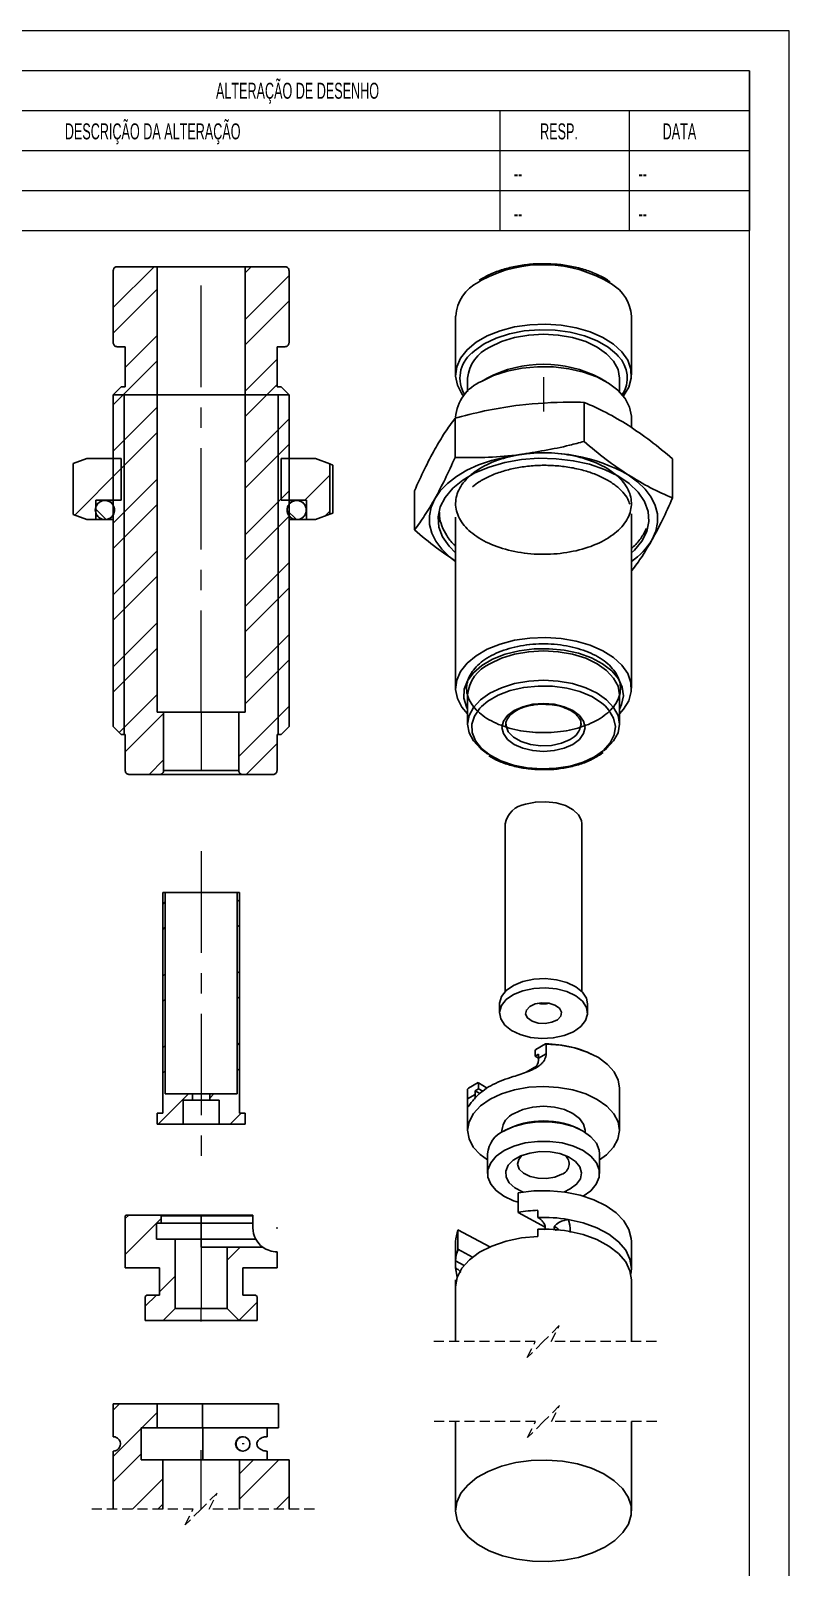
# Model space of a CAD drawing. Header units: millimetres. Extents: x 0 to 210, y 0 to 297.
# Drawn here: x 115.1 to 210, y 105.2 to 297.4 of the extents above; entities that cross this region are included whole.
import ezdxf

# ---------------------------------------------------------------- set-up
doc = ezdxf.new("R2010")
doc.units = ezdxf.units.MM
doc.linetypes.add('CENTERX2', pattern=[20.32, 12.7, -2.54, 2.54, -2.54])
doc.linetypes.add('HIDDEN', pattern=[1.905, 1.27, -0.635])
doc.layers.add('COTAS', color=7, linetype='Continuous')
doc.styles.add('SLDTEXTSTYLE1', font='TXT', dxfattribs={"width": 0.589474})

# ---------------------------------------------------------------- blocks, each defined once
blk = doc.blocks.new('Bloco2')
at = {"color": 7, "linetype": 'Continuous', "lineweight": 18}
for p, q in [((210.04, 297.06), (0.04, 297.06)), ((210.04, 0.06), (210.04, 297.06)), ((205.04, 292.06), (25.04, 292.06)), ((205.04, 5.06), (205.04, 292.06))]:
    blk.add_line(p, q, dxfattribs=at)
blk = doc.blocks.new('SW_HATCH_0')
at = {"color": 0, "linetype": 'Continuous', "lineweight": 18}
for p, q in [((0, 3.18), (5.12, 8.29)), ((16.5, 7.52), (17.27, 8.29)), ((16.5, 1.71), (22, 7.21)), ((0, 0), (5.5, 5.5)), ((16.5, -1.46), (22, 4.04)), ((1.5, -4.31), (5.5, -0.3)), ((0, -8.98), (5.5, -3.48)), ((16.5, -7.27), (20.5, -3.27)), ((16.5, -10.44), (20.5, -6.44)), ((0, -14.79), (5.5, -9.29)), ((16.5, -16.25), (22, -10.75)), ((0, -17.96), (5.5, -12.46)), ((16.5, -19.42), (22, -13.92)), ((-4.8, -22.76), (1, -16.96)), ((0, -23.77), (5.5, -18.27)), ((23.99, -20.91), (27.11, -17.79)), ((16.5, -25.23), (22, -19.73)), ((-0.87, -23.31), (-2.21, -21.97)), ((0, -26.94), (5.5, -21.44)), ((16.5, -28.4), (22, -22.9)), ((22.92, -23.33), (21.77, -22.18)), ((26.53, -22.86), (27.11, -22.28)), ((0, -32.75), (5.5, -27.25)), ((16.5, -34.21), (22, -28.71)), ((0, -35.92), (5.5, -30.42)), ((16.5, -37.38), (22, -31.88)), ((0, -41.73), (5.5, -36.23)), ((16.5, -43.19), (22, -37.69)), ((0, -44.9), (5.5, -39.4)), ((16.5, -46.36), (22, -40.86)), ((0.75, -49.96), (5.5, -45.21)), ((1.5, -52.38), (6.3, -47.58)), ((15.7, -52.97), (22, -46.67)), ((16.64, -55.21), (20.5, -51.34)), ((4.48, -55.21), (6.3, -53.39)), ((15.5, -71.13), (15.8, -70.83)), ((6.2, -71.45), (6.5, -71.15)), ((6.2, -74.62), (6.5, -74.32)), ((15.5, -74.3), (15.8, -74)), ((6.2, -80.43), (6.5, -80.13)), ((15.5, -80.11), (15.8, -79.81)), ((6.2, -83.6), (6.5, -83.3)), ((15.5, -83.28), (15.8, -82.98)), ((6.2, -89.41), (6.5, -89.11)), ((15.5, -89.09), (15.8, -88.79)), ((15.5, -92.26), (15.8, -91.96)), ((6.2, -92.58), (6.5, -92.28)), ((5.63, -98.96), (9.43, -95.16)), ((12.1, -95.67), (12.6, -95.16)), ((14.61, -98.96), (16.01, -97.56)), ((1.5, -110.75), (1.94, -110.31)), ((1.5, -115.24), (5.4, -111.34)), ((5.43, -111.31), (6, -110.74)), ((14.25, -115.97), (15.9, -114.31)), ((5.8, -119.92), (7.75, -117.97)), ((4, -121.72), (5.41, -120.31)), ((15.71, -123.48), (18, -121.2)), ((0, -134.7), (0.78, -133.93)), ((3.58, -136.93), (5.5, -135.01)), ((0, -140.51), (3.5, -137.01)), ((0, -143.68), (3.5, -140.18)), ((15.8, -145.85), (20.72, -140.93)), ((15.8, -142.67), (17.54, -140.93)), ((2.42, -147.07), (6.2, -143.29)), ((20.38, -147.07), (22, -145.45)), ((5.59, -147.07), (6.2, -146.46)), ((0, -161.41), (4.34, -157.07)), ((0, -158.24), (1.16, -157.07)), ((3.09, -164.13), (10.14, -157.07)), ((6.26, -164.13), (13.32, -157.07)), ((12.07, -164.13), (19.12, -157.07)), ((15.24, -164.13), (22, -157.37)), ((21.05, -164.13), (22, -163.18))]:
    blk.add_line(p, q, dxfattribs=at)

msp = doc.modelspace()

# ---------------------------------------------------------------- linework, layer by layer
at = {"color": 7, "linetype": 'Continuous', "lineweight": 18}
for p, q in [((205.01, 292.36), (25.01, 292.36)), ((205.01, 292.36), (205.01, 272.36)), ((93.95, 287.36), (205.01, 287.36)), ((173.82, 272.36), (173.82, 287.36)), ((190.01, 272.36), (190.01, 287.36)), ((93.95, 282.36), (205.01, 282.36)), ((93.95, 277.36), (205.01, 277.36)), ((93.95, 272.36), (205.01, 272.36))]:
    msp.add_line(p, q, dxfattribs=at)
at = {"color": 7, "linetype": 'Continuous', "lineweight": 25}
for p, q in [((125.4, 258.34), (125.4, 267.34)), ((125.9, 267.84), (130.9, 267.84)), ((130.9, 267.84), (130.9, 212.14)), ((141.9, 267.84), (130.9, 267.84)), ((141.9, 212.14), (141.9, 267.84)), ((141.9, 267.84), (146.9, 267.84)), ((147.4, 267.34), (147.4, 258.34)), ((171.57, 266.38), (171.21, 266.15)), ((168.25, 261.67), (168.25, 254.32)), ((190.25, 254.32), (190.25, 261.67)), ((126.9, 257.84), (125.9, 257.84)), ((126.9, 252.84), (126.9, 257.84)), ((145.9, 257.84), (145.9, 252.84)), ((146.9, 257.84), (145.9, 257.84)), ((169.75, 253.91), (169.75, 252.21)), ((172.18, 253.91), (171.47, 253.5)), ((187.03, 253.5), (186.32, 253.91)), ((188.75, 252.21), (188.75, 253.91)), ((126.4, 252.84), (125.4, 251.84)), ((125.4, 210.34), (125.4, 251.84)), ((126.4, 252.84), (126.9, 252.84)), ((145.9, 252.84), (146.4, 252.84)), ((147.4, 251.84), (146.4, 252.84)), ((147.4, 251.84), (147.4, 210.34)), ((184.32, 245.99), (184.32, 250.88)), ((168.18, 244), (168.18, 248.89)), ((190.25, 247.73), (190.25, 249.01)), ((122.1, 243.84), (120.38, 243.22)), ((120.38, 236.86), (120.38, 243.22)), ((122.1, 243.84), (126.4, 243.84)), ((126.4, 238.64), (126.4, 243.84)), ((146.4, 243.84), (146.4, 238.64)), ((146.4, 243.84), (150.7, 243.84)), ((152.51, 243.18), (150.7, 243.84)), ((152.51, 243.18), (152.51, 236.9)), ((152.51, 243.18), (152.89, 243.03)), ((152.89, 237.04), (152.89, 243.03)), ((195.39, 238.92), (195.39, 243.81)), ((123.2, 238.64), (123.2, 236.24)), ((126.4, 238.64), (123.2, 238.64)), ((125.4, 238.61), (124.36, 238.61)), ((149.6, 238.64), (146.4, 238.64)), ((148.36, 238.61), (147.4, 238.61)), ((149.6, 236.24), (149.6, 238.64)), ((163.1, 234.93), (163.1, 239.82)), ((120.38, 236.86), (122.1, 236.24)), ((150.7, 236.24), (152.51, 236.9)), ((152.89, 237.04), (152.51, 236.9)), ((168.25, 236.53), (168.25, 215.12)), ((190.25, 215.12), (190.25, 236.94)), ((122.1, 236.24), (123.2, 236.24)), ((123.2, 236.24), (124.1, 236.24)), ((124.36, 236.21), (125.4, 236.21)), ((147.4, 236.21), (148.36, 236.21)), ((148.61, 236.24), (149.6, 236.24)), ((149.6, 236.24), (150.7, 236.24)), ((169.75, 214.31), (169.75, 210.63)), ((188.75, 210.63), (188.75, 214.31)), ((130.9, 212.14), (131.7, 212.14)), ((131.7, 212.14), (131.7, 204.84)), ((131.7, 212.14), (141.1, 212.14)), ((141.1, 204.84), (141.1, 212.14)), ((141.1, 212.14), (141.9, 212.14)), ((125.4, 210.34), (126.4, 209.34)), ((146.4, 209.34), (147.4, 210.34)), ((174.55, 210.63), (174.55, 210.54)), ((183.95, 210.63), (183.95, 210.71)), ((126.9, 209.34), (126.4, 209.34)), ((126.9, 204.84), (126.9, 209.34)), ((146.4, 209.34), (145.9, 209.34)), ((145.9, 209.34), (145.9, 204.84)), ((185.71, 206.45), (185.86, 206.52)), ((131.2, 204.34), (127.4, 204.34)), ((141.6, 204.34), (131.2, 204.34)), ((131.7, 204.84), (141.1, 204.84)), ((145.4, 204.34), (141.6, 204.34)), ((174.45, 198.18), (174.45, 177.19)), ((184.05, 177.19), (184.05, 198.18)), ((131.6, 189.59), (131.9, 189.59)), ((131.6, 161.99), (131.6, 189.59)), ((131.9, 189.59), (131.9, 164.39)), ((131.9, 189.59), (140.9, 189.59)), ((140.9, 164.39), (140.9, 189.59)), ((140.9, 189.59), (141.2, 189.59)), ((141.2, 189.59), (141.2, 161.99)), ((173.75, 175.64), (173.75, 174.5)), ((184.75, 174.5), (184.75, 175.64)), ((178.21, 169.84), (178.28, 169.96)), ((178.21, 169.84), (178.21, 169.1)), ((178.21, 169.1), (178.63, 169.35)), ((178.21, 169.1), (178.63, 168.86)), ((179.48, 170.65), (178.28, 169.96)), ((179.57, 169.4), (178.63, 168.86)), ((178.63, 169.35), (178.63, 168.86)), ((179.48, 170.65), (179.57, 170.62)), ((179.57, 169.4), (179.57, 170.62)), ((177.07, 167.1), (178.39, 167.86)), ((185.97, 169.02), (185.9, 169.06)), ((171.05, 165.81), (169.85, 165.12)), ((171.05, 165.81), (171.12, 165.77)), ((171.12, 165.03), (171.12, 165.77)), ((172.21, 165.13), (171.12, 165.77)), ((131.9, 164.39), (135.3, 164.39)), ((134.15, 163.59), (134.15, 160.59)), ((135.3, 163.59), (134.15, 163.59)), ((135.3, 164.39), (135.3, 163.59)), ((135.3, 164.39), (137.49, 164.39)), ((135.3, 163.59), (137.49, 163.59)), ((137.49, 163.59), (137.49, 164.39)), ((137.49, 164.39), (140.9, 164.39)), ((138.64, 163.59), (137.49, 163.59)), ((138.64, 160.59), (138.64, 163.59)), ((169.75, 164.98), (169.85, 165.12)), ((169.75, 164.98), (169.75, 163.76)), ((170.69, 164.3), (169.75, 163.76)), ((170.69, 164.79), (171.12, 165.03)), ((171.29, 164.44), (170.69, 164.79)), ((170.69, 164.79), (170.69, 164.3)), ((171.64, 164.73), (171.12, 165.03)), ((188.75, 159.84), (188.75, 165.14)), ((130.9, 161.99), (131.6, 161.99)), ((130.9, 160.59), (130.9, 161.99)), ((141.2, 161.99), (141.9, 161.99)), ((141.9, 161.99), (141.9, 160.59)), ((169.75, 163.05), (169.75, 159.84)), ((134.15, 160.59), (130.9, 160.59)), ((134.15, 160.59), (138.64, 160.59)), ((141.9, 160.59), (138.64, 160.59)), ((174.05, 159.84), (174.05, 159.6)), ((174.44, 159.83), (174.3, 159.75)), ((184.2, 159.75), (184.06, 159.83)), ((184.45, 159.6), (184.45, 159.84)), ((172.25, 156.9), (172.25, 154.45)), ((186.25, 154.45), (186.25, 156.9)), ((176.09, 152.03), (176.09, 149.58)), ((182.6, 152.5), (181.78, 152.12)), ((127, 149.24), (126.9, 149.14)), ((126.9, 142.64), (126.9, 149.14)), ((127, 149.24), (131.3, 149.24)), ((131.4, 148.24), (130.8, 148.24)), ((130.8, 148.24), (130.8, 146.24)), ((131.4, 149.14), (131.3, 149.24)), ((131.3, 149.24), (136.38, 149.24)), ((131.4, 149.14), (131.4, 148.24)), ((136.38, 149.14), (131.4, 149.14)), ((131.4, 148.24), (136.38, 148.24)), ((136.38, 149.14), (136.38, 149.24)), ((136.38, 149.24), (142.88, 149.24)), ((136.38, 148.24), (136.38, 149.14)), ((142.88, 149.14), (136.38, 149.14)), ((136.38, 148.24), (136.38, 146.24)), ((142.88, 148.24), (136.38, 148.24)), ((142.88, 149.14), (142.88, 149.24)), ((142.88, 149.14), (142.88, 148.24)), ((142.88, 148.24), (142.88, 147.64)), ((176.09, 149.58), (179.46, 147.74)), ((178.54, 149.83), (178.54, 148.93)), ((130.8, 146.24), (133.15, 146.24)), ((133.15, 146.24), (133.15, 137.54)), ((133.15, 146.24), (136.39, 146.24)), ((136.39, 145.24), (136.39, 146.24)), ((143.24, 146.24), (136.39, 146.24)), ((168.54, 144.96), (168.54, 147.41)), ((168.54, 147.41), (172.51, 145.25)), ((178.54, 147.46), (178.54, 146.57)), ((139.64, 145.24), (136.39, 145.24)), ((139.64, 137.54), (139.64, 145.24)), ((139.64, 145.24), (144.1, 145.24)), ((145.9, 144.64), (145.9, 142.64)), ((168.25, 145.94), (168.25, 142.6)), ((170.36, 143.97), (168.54, 144.96)), ((190.25, 142.6), (190.25, 145.94)), ((131.2, 142.64), (126.9, 142.64)), ((131.2, 139.24), (131.2, 142.64)), ((141.6, 142.64), (141.6, 139.24)), ((145.9, 142.64), (141.6, 142.64)), ((168.25, 142.63), (168.25, 143.53)), ((168.25, 143.53), (169.31, 142.95)), ((168.25, 140.26), (168.25, 141.16)), ((168.25, 141.13), (168.25, 133.41)), ((190.25, 133.41), (190.25, 141.13)), ((129.6, 139.24), (129.4, 139.04)), ((129.4, 136.04), (129.4, 139.04)), ((129.6, 139.24), (131.2, 139.24)), ((141.6, 139.24), (143.2, 139.24)), ((143.4, 139.04), (143.2, 139.24)), ((143.4, 139.04), (143.4, 136.04)), ((131.65, 136.04), (133.15, 137.54)), ((133.15, 137.54), (139.64, 137.54)), ((139.64, 137.54), (141.15, 136.04)), ((131.65, 136.04), (129.4, 136.04)), ((141.15, 136.04), (131.65, 136.04)), ((143.4, 136.04), (141.15, 136.04)), ((125.4, 121.52), (125.4, 125.62)), ((125.4, 125.62), (130.9, 125.62)), ((130.9, 125.62), (130.9, 122.62)), ((136.56, 125.62), (130.9, 125.62)), ((136.56, 125.62), (136.56, 122.62)), ((146.08, 125.62), (136.56, 125.62)), ((146.08, 125.62), (146.08, 122.62)), ((168.25, 123.41), (168.25, 112.25)), ((190.25, 112.25), (190.25, 123.41)), ((130.9, 122.62), (128.9, 122.62)), ((128.9, 122.62), (128.9, 118.62)), ((136.56, 122.62), (130.9, 122.62)), ((146.08, 122.62), (136.56, 122.62)), ((136.62, 122.62), (136.62, 118.62)), ((144.66, 122.62), (144.66, 121.52)), ((125.4, 112.48), (125.4, 119.72)), ((144.66, 119.72), (144.66, 118.62)), ((128.9, 118.62), (131.6, 118.62)), ((131.6, 118.62), (131.6, 112.48)), ((141.2, 118.62), (131.6, 118.62)), ((141.2, 112.48), (141.2, 118.62)), ((141.2, 118.62), (147.4, 118.62)), ((147.4, 118.62), (147.4, 112.48))]:
    msp.add_line(p, q, dxfattribs=at)
at = {"color": 8, "linetype": 'Continuous', "lineweight": 25}
msp.add_line((171.47, 266.16), (171.09, 265.92), dxfattribs=at)
at = {"color": 7, "linetype": 'HIDDEN', "lineweight": 18}
for p, q in [((181.22, 135.41), (179.22, 133.41)), ((180.22, 133.41), (181.22, 135.41)), ((178.22, 133.41), (165.07, 133.41)), ((179.22, 133.41), (177.22, 131.41)), ((177.22, 131.41), (178.22, 133.41)), ((193.37, 133.41), (180.22, 133.41)), ((181.25, 125.41), (179.25, 123.41)), ((180.25, 123.41), (181.25, 125.41)), ((178.25, 123.41), (165.08, 123.41)), ((179.25, 123.41), (177.25, 121.41)), ((177.25, 121.41), (178.25, 123.41)), ((193.42, 123.41), (180.25, 123.41)), ((138.4, 114.48), (136.4, 112.48)), ((137.4, 112.48), (138.4, 114.48)), ((135.4, 112.48), (122.22, 112.48)), ((136.4, 112.48), (134.4, 110.48)), ((134.4, 110.48), (135.4, 112.48)), ((150.57, 112.48), (137.4, 112.48))]:
    msp.add_line(p, q, dxfattribs=at)
at = {"color": 7, "linetype": 'Continuous', "lineweight": 25, "flags": 128}
for points in [[(169.25, 251.66), (169.04, 251.95), (168.47, 253.04), (168.25, 254.17), (168.38, 255.31), (168.87, 256.41), (169.68, 257.45), (170.8, 258.39), (172.2, 259.19), (173.82, 259.84), (175.62, 260.31), (177.53, 260.59), (179.49, 260.66), (181.45, 260.54), (183.34, 260.21), (185.1, 259.69), (186.67, 259), (188, 258.16), (189.05, 257.2), (189.78, 256.14), (190.18, 255.03), (190.22, 253.89), (189.91, 252.76), (189.26, 251.69), (189.24, 251.66)], [(188.6, 256.66), (188.42, 256.86), (187.33, 257.78), (185.96, 258.57), (184.36, 259.2), (182.58, 259.66), (180.7, 259.91), (178.76, 259.96), (176.84, 259.81), (175.01, 259.45), (173.31, 258.91), (171.82, 258.19), (170.59, 257.33), (170.26, 257.04)], [(188.75, 253.91), (188.57, 254.98), (188.02, 256.01), (187.15, 256.96), (185.97, 257.79), (184.53, 258.47), (182.88, 258.97), (181.1, 259.29), (179.25, 259.39), (177.39, 259.29), (175.61, 258.97), (173.97, 258.47), (172.53, 257.79)], [(190.25, 249.01), (190.25, 249.15), (190.02, 250.28), (189.46, 251.37), (188.56, 252.39), (187.37, 253.29), (185.91, 254.06), (184.24, 254.67), (182.41, 255.09), (180.48, 255.32), (178.51, 255.34), (176.56, 255.17), (174.7, 254.79), (172.98, 254.23), (171.47, 253.5)], [(176.25, 244.34), (174.45, 244.04), (172.73, 243.61), (171.13, 243.06), (169.66, 242.39), (168.36, 241.62), (167.24, 240.75), (166.33, 239.81), (165.64, 238.8)], [(176.48, 243.72), (174.39, 243.35), (172.44, 242.79), (170.67, 242.06), (169.14, 241.16), (167.88, 240.14), (166.93, 239), (166.32, 237.8), (166.06, 236.55), (166.16, 235.29), (166.61, 234.06), (167.42, 232.89), (168.25, 232.05)], [(190.25, 232.05), (190.62, 232.39), (191.57, 233.53), (192.18, 234.74), (192.44, 235.99), (192.34, 237.24), (191.88, 238.47), (191.08, 239.64), (189.96, 240.72), (188.54, 241.68), (186.87, 242.49), (184.99, 243.13), (182.96, 243.58), (180.82, 243.83), (178.64, 243.88), (176.48, 243.72)], [(192.86, 233.73), (193.31, 234.78), (193.53, 235.85), (193.5, 236.93), (193.23, 238), (192.72, 239.03), (191.98, 240.03), (191.02, 240.95), (189.86, 241.8)], [(165.64, 238.8), (165.18, 237.76), (164.97, 236.68), (164.99, 235.6), (165.27, 234.54), (165.78, 233.5), (166.52, 232.51), (167.48, 231.58), (168.25, 230.99)], [(169.75, 211.92), (169.04, 212.76), (168.47, 213.85), (168.25, 214.98), (168.38, 216.12), (168.87, 217.22), (169.68, 218.26), (170.8, 219.19), (172.2, 220), (173.82, 220.65), (175.62, 221.12), (177.53, 221.39), (179.49, 221.47), (181.45, 221.34), (183.34, 221.02), (185.1, 220.5), (186.67, 219.81), (188, 218.97), (189.05, 218.01), (189.78, 216.95), (190.18, 215.83), (190.22, 214.7), (189.91, 213.57), (189.26, 212.5), (188.75, 211.92)], [(188.75, 212.5), (189.02, 213.08), (189.25, 214.17), (189.11, 215.26), (188.62, 216.32), (187.79, 217.31), (186.65, 218.19), (185.24, 218.93), (183.62, 219.5), (181.84, 219.88), (179.96, 220.06), (178.06, 220.04), (176.2, 219.8), (174.46, 219.37), (172.88, 218.76), (171.54, 217.98), (170.47, 217.07), (169.72, 216.06), (169.32, 214.99), (169.27, 213.89), (169.59, 212.81), (169.75, 212.5)], [(188.75, 214.31), (188.57, 215.38), (188.02, 216.4), (187.15, 217.35), (185.97, 218.18), (184.53, 218.87), (182.88, 219.37), (181.1, 219.68), (179.25, 219.79), (177.39, 219.68), (175.61, 219.37), (173.97, 218.87), (172.53, 218.18)], [(172.28, 206.9), (171.35, 207.58), (170.47, 208.53), (169.93, 209.56), (169.75, 210.63), (169.93, 211.7), (170.47, 212.73), (171.35, 213.68), (172.53, 214.51), (173.97, 215.19), (175.61, 215.7), (177.39, 216.01), (179.25, 216.12), (181.1, 216.01), (182.88, 215.7), (184.53, 215.19), (185.97, 214.51), (187.15, 213.68), (188.02, 212.73), (188.57, 211.7), (188.75, 210.63), (188.57, 209.56), (188.02, 208.53), (187.15, 207.58), (186.83, 207.33)], [(186.95, 212.91), (186.5, 213.3), (185.28, 214.08), (183.81, 214.7), (182.16, 215.14), (180.39, 215.38), (178.56, 215.4), (176.77, 215.22), (175.08, 214.83), (173.56, 214.25), (172.27, 213.51), (171.49, 212.86)], [(183.75, 208.72), (182.93, 208.1), (181.85, 207.62), (180.59, 207.32), (179.25, 207.22), (177.9, 207.32), (176.65, 207.62), (175.57, 208.1), (174.74, 208.72), (174.23, 209.45), (174.05, 210.22), (174.23, 211), (174.74, 211.72), (175.57, 212.35), (176.65, 212.82), (177.9, 213.12), (179.25, 213.23), (180.59, 213.12), (181.85, 212.82), (182.93, 212.35), (183.75, 211.72), (184.27, 211), (184.45, 210.22), (184.27, 209.45), (183.75, 208.72)], [(184.05, 198.18), (184, 198.58), (183.63, 199.3), (182.95, 199.94), (181.98, 200.45), (180.82, 200.8), (179.54, 200.94), (178.23, 200.88), (177, 200.63)], [(184.75, 175.64), (184.61, 176.35), (184.11, 177.12), (183.28, 177.8), (182.17, 178.33), (180.87, 178.67), (179.45, 178.81), (178.02, 178.74), (176.68, 178.45)], [(176.68, 178.45), (175.51, 177.97), (174.59, 177.33), (173.99, 176.58), (173.75, 175.76), (173.75, 175.64)], [(178.02, 177.59), (176.68, 177.3), (175.51, 176.82), (174.59, 176.19), (173.99, 175.43), (173.75, 174.62), (173.89, 173.79), (174.39, 173.01), (175.22, 172.34), (176.32, 171.81), (177.63, 171.46), (179.04, 171.32), (180.47, 171.4), (181.82, 171.69), (182.99, 172.17), (183.91, 172.81), (184.5, 173.56), (184.74, 174.38), (184.61, 175.2), (184.11, 175.98), (183.28, 176.66), (182.17, 177.19), (180.87, 177.53), (179.45, 177.67), (178.02, 177.59)], [(179.04, 175.79), (178.2, 175.65), (177.52, 175.33), (177.1, 174.88), (177.01, 174.38), (177.26, 173.89), (177.81, 173.5), (178.59, 173.26), (179.46, 173.2), (180.3, 173.35), (180.98, 173.67), (181.4, 174.11), (181.49, 174.62), (181.24, 175.1), (180.68, 175.5), (179.91, 175.74), (179.04, 175.79)], [(188.75, 165.14), (188.59, 166.13), (188.09, 167.15), (187.26, 168.09), (186.12, 168.93), (184.73, 169.62), (183.14, 170.15), (181.39, 170.49), (179.57, 170.62)], [(186.25, 156.13), (187.13, 156.78), (188.02, 157.72), (188.56, 158.75), (188.75, 159.82), (188.57, 160.89), (188.03, 161.92), (187.16, 162.87), (185.98, 163.7), (184.54, 164.39), (182.9, 164.9), (181.12, 165.21), (179.27, 165.32), (177.42, 165.22), (175.63, 164.91), (173.99, 164.4), (172.55, 163.72)], [(172.55, 163.72), (171.36, 162.89), (170.48, 161.95), (169.94, 160.92), (169.75, 159.85), (169.93, 158.78), (170.46, 157.75), (171.34, 156.8), (172.25, 156.13)], [(184.45, 159.84), (184.27, 160.61), (183.76, 161.33), (182.93, 161.95), (181.86, 162.43), (180.61, 162.73), (179.26, 162.84), (177.91, 162.74), (176.66, 162.44), (175.58, 161.96)], [(186.25, 156.9), (186.21, 157.34), (185.86, 158.22), (185.18, 159.04), (184.21, 159.75), (182.99, 160.31), (181.58, 160.71), (180.05, 160.91), (178.48, 160.91), (176.95, 160.71), (175.54, 160.32), (174.31, 159.76)], [(184.23, 151.61), (185.17, 152.29), (185.85, 153.1), (186.2, 153.98), (186.21, 154.89), (185.86, 155.77), (185.18, 156.59), (184.21, 157.3), (182.99, 157.86), (181.58, 158.26), (180.05, 158.46), (178.48, 158.46), (176.95, 158.26), (175.54, 157.87), (174.31, 157.31)], [(174.31, 157.31), (173.33, 156.6), (172.65, 155.79), (172.29, 154.91), (172.29, 154), (172.64, 153.12), (173.31, 152.3), (174.29, 151.6), (175.51, 151.03), (176.09, 150.84)], [(176.72, 152.12), (176.63, 152.16), (175.66, 152.65), (174.95, 153.27), (174.57, 153.99), (174.52, 154.73), (174.83, 155.46), (175.47, 156.11), (176.39, 156.64), (177.52, 157), (178.77, 157.17), (180.07, 157.15), (181.3, 156.92), (182.38, 156.51), (183.23, 155.94), (183.78, 155.27), (184, 154.53), (183.86, 153.79), (183.38, 153.1), (182.6, 152.5)], [(176.52, 156.69), (176.14, 156.21), (176, 155.6), (176.22, 154.99), (176.76, 154.46), (177.58, 154.06), (178.57, 153.84), (179.64, 153.81), (180.67, 153.98), (181.54, 154.34)], [(176.09, 152.03), (178.03, 152.26), (180.02, 152.28), (181.97, 152.1), (183.84, 151.71), (185.56, 151.14), (187.08, 150.4), (188.34, 149.52), (189.3, 148.52), (189.94, 147.44), (190.23, 146.3), (190.25, 145.94)], [(182.33, 148.69), (184.22, 148.26), (185.94, 147.64), (187.43, 146.84), (188.64, 145.9), (189.53, 144.85), (190.07, 143.72), (190.25, 142.55), (190.17, 141.86)], [(168.25, 145.94), (168.26, 146.27), (168.54, 147.41)], [(178.54, 146.57), (176.5, 146.38), (174.57, 145.97), (172.79, 145.37), (171.24, 144.58), (169.98, 143.65), (169.04, 142.59), (168.45, 141.45), (168.25, 140.26)], [(182.33, 147.22), (184.22, 146.79), (185.94, 146.17), (187.43, 145.37), (188.64, 144.43), (189.53, 143.38), (190.07, 142.25), (190.25, 141.13)], [(168.44, 141.41), (168.42, 141.47), (168.25, 142.63)], [(185.24, 117.58), (186.79, 116.87), (188.1, 116.02), (189.13, 115.05), (189.83, 113.98), (190.2, 112.86), (190.21, 111.73), (189.87, 110.6), (189.19, 109.54), (188.19, 108.55), (186.91, 107.69), (185.37, 106.98), (183.64, 106.43), (181.77, 106.07), (179.82, 105.91), (177.85, 105.95), (175.92, 106.2), (174.1, 106.64), (172.45, 107.26), (171.02, 108.04), (169.84, 108.96), (168.98, 109.98), (168.44, 111.07), (168.25, 112.21), (168.41, 113.34), (168.92, 114.44), (169.77, 115.47), (170.91, 116.4), (172.33, 117.19), (173.97, 117.82), (175.78, 118.28), (177.7, 118.54), (179.66, 118.6), (181.62, 118.45), (183.5, 118.11), (185.24, 117.58)]]:
    msp.add_lwpolyline(points, dxfattribs=at)
at = {"color": 8, "linetype": 'Continuous', "lineweight": 25, "flags": 128}
for points in [[(171.49, 212.86), (171.27, 212.63), (170.6, 211.65), (170.27, 210.62), (170.32, 209.57), (170.73, 208.54), (171.49, 207.59), (172.57, 206.74), (173.92, 206.04), (175.49, 205.5), (177.21, 205.16), (179.02, 205.03), (180.84, 205.11), (182.59, 205.4), (184.2, 205.89), (185.61, 206.55)], [(185.61, 206.55), (186.76, 207.36), (187.61, 208.3), (188.11, 209.31), (188.25, 210.35), (188.02, 211.4), (187.43, 212.39), (186.95, 212.91)], [(174.55, 210.54), (174.56, 210.44), (174.84, 209.68), (175.49, 209.01), (176.43, 208.46), (177.61, 208.09), (178.91, 207.93), (180.25, 207.98), (181.5, 208.25), (182.57, 208.71)]]:
    msp.add_lwpolyline(points, dxfattribs=at)
at = {"color": 7, "linetype": 'Continuous', "lineweight": 25}
msp.add_circle((141.61, 120.62), 0.9, dxfattribs=at)
at = {"color": 8, "linetype": 'Continuous', "lineweight": 25}
for centre, radius, start, end in [((179.21, 251.73), 16.37, 58.5346, 118.2155), ((172.81, 253.93), 4.02, 129.4755, 211.6379), ((185.82, 253.93), 3.9, 327.4114, 44.4788), ((181.63, 210.84), 2.32, 293.7956, 354.8843)]:
    msp.add_arc(centre, radius, start, end, dxfattribs=at)
at = {"color": 7, "linetype": 'Continuous', "lineweight": 25}
for centre, radius, start, end in [((173.45, 261.27), 5.21, 116.8771, 175.7038), ((185.15, 261.29), 5.12, 4.1937, 59.3855), ((174.5, 253.43), 4.78, 114.3745, 174.3053), ((179.25, 240.43), 15.22, 62.3089, 117.6857), ((173.59, 248.58), 5.36, 113.2924, 175.3876), ((179.36, 223.23), 21.33, 60.5054, 98.3681), ((124.36, 237.41), 1.2, 89.9987, 165.0302), ((124.36, 237.41), 1.2, 29.9209, 89.9999), ((148.36, 237.41), 1.2, 216.8027, 90.0001), ((148.36, 237.41), 1.2, 89.9975, 143.1988), ((124.36, 237.41), 1.2, 194.9713, 269.9998), ((124.36, 237.41), 1.2, 269.9998, 330.0805), ((185.56, 238.07), 8.49, 303.5206, 329.258), ((174.5, 213.83), 4.78, 114.3746, 174.3052), ((177.44, 197.61), 3.05, 98.2882, 169.262), ((179.25, 179.44), 3.79, 258.6081, 281.3919), ((179.56, 157.22), 13.42, 61.8435, 90.3635), ((176.73, 168.79), 1.9, 330.5548, 1.9932), ((168.39, 164.28), 2.3, 346.3771, 0.5221), ((176.53, 159.66), 2.49, 112.4846, 176.013), ((175.68, 156.6), 3.45, 113.4682, 175.0293), ((179.25, 150.67), 10.35, 62.3047, 117.6113), ((181.07, 155.64), 1.38, 289.7816, 49.2456), ((179.21, 131.43), 18.42, 92.0947, 99.7591), ((179.25, 130.23), 18.72, 80.5325, 92.1887), ((145.88, 147.64), 3, 180, 207.8182), ((145.89, 147.64), 3, 207.8177, 233.1302), ((179.25, 128.76), 18.72, 80.5325, 92.1887), ((180.25, 146.78), 1.07, 34.3693, 70.6004), ((145.9, 147.64), 3, 233.1303, 269.9937), ((172.1, 143.48), 3.85, 157.3883, 179.2049)]:
    msp.add_arc(centre, radius, start, end, dxfattribs=at)
for points, knots in [([(125.9, 267.84), (125.84, 267.84), (125.73, 267.83), (125.58, 267.75), (125.48, 267.64), (125.42, 267.5), (125.4, 267.41), (125.4, 267.35), (125.4, 267.34)], [0, 0, 0, 0, 0.204937, 0.419616, 0.634275, 0.768628, 0.983271, 1, 1, 1, 1]), ([(147.4, 267.34), (147.39, 267.38), (147.39, 267.48), (147.32, 267.62), (147.21, 267.75), (147.06, 267.83), (146.95, 267.84), (146.9, 267.84)], [0, 0, 0, 0, 0.149437, 0.364109, 0.578774, 0.793458, 1, 1, 1, 1]), ([(180.58, 268.17), (180.01, 268.2), (178.83, 268.26), (177.04, 268.12), (175.26, 267.82), (173.59, 267.34), (172.37, 266.83), (171.73, 266.47), (171.57, 266.38)], [0, 0, 0, 0, 0.18248, 0.381766, 0.576748, 0.764185, 0.941428, 1, 1, 1, 1]), ([(187.61, 265.92), (187.5, 266.01), (186.96, 266.42), (185.84, 266.96), (184.27, 267.55), (182.54, 267.95), (181.3, 268.15), (180.63, 268.17), (180.58, 268.17)], [0, 0, 0, 0, 0.0589923, 0.2697801, 0.4955218, 0.73293, 0.9781833, 1, 1, 1, 1]), ([(125.4, 258.34), (125.4, 258.29), (125.41, 258.19), (125.48, 258.06), (125.58, 257.95), (125.71, 257.87), (125.83, 257.85), (125.89, 257.84), (125.9, 257.84)], [0, 0, 0, 0, 0.193189, 0.407806, 0.542118, 0.756752, 0.971383, 1, 1, 1, 1]), ([(146.9, 257.84), (146.94, 257.85), (147.03, 257.85), (147.18, 257.92), (147.3, 258.04), (147.38, 258.18), (147.39, 258.29), (147.4, 258.34)], [0, 0, 0, 0, 0.158592, 0.373283, 0.587961, 0.802641, 1, 1, 1, 1]), ([(168.18, 248.89), (168.29, 248.92), (169.67, 249.3), (172.34, 249.96), (174.95, 250.35), (176.25, 250.54)], [0, 0, 0, 0, 0.041808, 0.520667, 1, 1, 1, 1]), ([(176.25, 250.54), (178.33, 250.73), (181.02, 250.96), (183.72, 250.9), (184.32, 250.88)], [0, 0, 0, 0, 0.774865, 1, 1, 1, 1]), ([(184.32, 250.88), (185.25, 250.48), (187.16, 249.64), (188.94, 248.56), (189.86, 248.01)], [0, 0, 0, 0, 0.484446, 1, 1, 1, 1]), ([(165.64, 245.01), (166.05, 245.72), (166.83, 247.05), (167.74, 248.3), (168.18, 248.89)], [0, 0, 0, 0, 0.527982, 1, 1, 1, 1]), ([(189.86, 248.01), (190.79, 247.37), (192.71, 246.08), (194.48, 244.58), (195.39, 243.81)], [0, 0, 0, 0, 0.486521, 1, 1, 1, 1]), ([(184.32, 245.99), (183.72, 245.83), (181.06, 245.11), (178.35, 244.68), (176.25, 244.34)], [0, 0, 0, 0, 0.22818, 1, 1, 1, 1]), ([(189.86, 241.8), (188.92, 242.43), (187, 243.73), (185.23, 245.23), (184.32, 245.99)], [0, 0, 0, 0, 0.48652, 1, 1, 1, 1]), ([(163.1, 239.82), (163.51, 240.73), (164.3, 242.49), (165.2, 244.19), (165.64, 245.01)], [0, 0, 0, 0, 0.5199824, 1, 1, 1, 1]), ([(176.25, 244.34), (174.96, 244.21), (172.39, 243.95), (169.69, 243.96), (168.29, 243.99), (168.18, 244)], [0, 0, 0, 0, 0.480232, 0.958856, 1, 1, 1, 1]), ([(168.18, 244), (167.77, 243.08), (166.98, 241.32), (166.08, 239.62), (165.64, 238.8)], [0, 0, 0, 0, 0.519984, 1, 1, 1, 1]), ([(171.51, 241.14), (171.74, 241.26), (172.42, 241.63), (173.68, 242.14), (175.3, 242.59), (177.05, 242.89), (178.87, 243.03), (180.71, 242.99), (182.51, 242.78), (184.22, 242.41), (185.78, 241.89), (187.15, 241.25), (188.29, 240.51), (189.17, 239.69), (189.78, 238.91), (189.96, 238.37), (190.04, 238.15)], [0, 0, 0, 0, 0.037312, 0.1141, 0.19673, 0.283666, 0.373153, 0.463278, 0.55207, 0.637581, 0.718049, 0.791962, 0.858201, 0.916251, 0.966407, 1, 1, 1, 1]), ([(170.35, 240.32), (170.62, 240.54), (171, 240.83), (171.41, 241.07), (171.51, 241.14)], [0, 0, 0, 0, 0.741056, 1, 1, 1, 1]), ([(195.39, 238.92), (194.47, 239.33), (192.56, 240.16), (190.78, 241.24), (189.86, 241.8)], [0, 0, 0, 0, 0.484445, 1, 1, 1, 1]), ([(123.58, 236.5), (123.52, 236.56), (123.36, 236.71), (123.19, 237.04), (123.13, 237.44), (123.21, 237.84), (123.42, 238.2), (123.73, 238.46), (124.12, 238.61), (124.53, 238.62), (124.92, 238.5), (125.25, 238.25), (125.47, 237.91), (125.58, 237.51), (125.54, 237.1), (125.37, 236.73), (125.09, 236.43), (124.72, 236.24), (124.32, 236.19), (123.91, 236.27), (123.69, 236.42), (123.58, 236.5)], [0, 0, 0, 0, 0.033605, 0.087292, 0.140979, 0.194668, 0.248355, 0.302044, 0.355732, 0.409422, 0.463112, 0.516802, 0.570492, 0.62418, 0.677868, 0.731553, 0.785242, 0.83893, 0.89262, 0.94631, 1, 1, 1, 1]), ([(147.33, 236.78), (147.3, 236.86), (147.19, 237.05), (147.13, 237.41), (147.2, 237.81), (147.4, 238.17), (147.7, 238.45), (148.08, 238.6), (148.49, 238.63), (148.89, 238.51), (149.22, 238.28), (149.46, 237.94), (149.57, 237.55), (149.55, 237.14), (149.39, 236.76), (149.11, 236.45), (148.75, 236.25), (148.35, 236.19), (147.95, 236.26), (147.58, 236.46), (147.42, 236.67), (147.33, 236.78)], [0, 0, 0, 0, 0.033604, 0.087291, 0.140979, 0.194665, 0.248354, 0.302043, 0.355733, 0.409423, 0.463113, 0.516802, 0.570489, 0.624178, 0.677866, 0.731552, 0.785241, 0.83893, 0.89262, 0.94631, 1, 1, 1, 1]), ([(165.64, 238.8), (165.23, 238.1), (164.45, 236.76), (163.54, 235.51), (163.1, 234.93)], [0, 0, 0, 0, 0.527981, 1, 1, 1, 1]), ([(192.86, 233.73), (193.29, 234.54), (194.2, 236.24), (194.98, 238), (195.39, 238.92)], [0, 0, 0, 0, 0.47589, 1, 1, 1, 1]), ([(166.24, 237.13), (166.23, 236.98), (166.21, 236.39), (166.5, 235.39), (167.11, 234.19), (167.73, 233.35), (168.17, 232.98), (168.25, 232.91)], [0, 0, 0, 0, 0.093474, 0.361711, 0.638071, 0.933395, 1, 1, 1, 1]), ([(163.1, 234.93), (164, 234.16), (165.65, 232.77), (167.44, 231.55), (168.25, 231.01)], [0, 0, 0, 0, 0.5468044, 1, 1, 1, 1]), ([(190.25, 232.62), (190.29, 232.65), (190.75, 233), (191.45, 233.81), (191.91, 234.69), (192.14, 235.12)], [0, 0, 0, 0, 0.053643, 0.5429, 1, 1, 1, 1]), ([(190.32, 229.85), (190.75, 230.43), (191.67, 231.68), (192.44, 233.02), (192.86, 233.73)], [0, 0, 0, 0, 0.4679294, 1, 1, 1, 1]), ([(174.57, 210.55), (174.56, 210.59), (174.51, 210.84), (174.71, 211.32), (175.16, 211.9), (175.89, 212.4), (176.83, 212.8), (177.93, 213.05), (178.88, 213.16), (179.44, 213.12), (179.6, 213.11)], [0, 0, 0, 0, 0.0201318, 0.1227743, 0.2323284, 0.3761955, 0.5426522, 0.7270645, 0.9221744, 1, 1, 1, 1]), ([(179.6, 213.11), (179.84, 213.1), (180.48, 213.08), (181.44, 212.86), (182.42, 212.49), (183.2, 212.01), (183.7, 211.46), (183.95, 211), (183.93, 210.74), (183.92, 210.69)], [0, 0, 0, 0, 0.137377, 0.355096, 0.552588, 0.72192, 0.859845, 0.971585, 1, 1, 1, 1]), ([(172.41, 206.67), (172.79, 206.45), (173.63, 205.97), (175.07, 205.48), (176.68, 205.12), (178.15, 204.94), (179.06, 204.95), (179.41, 204.96)], [0, 0, 0, 0, 0.180214, 0.396153, 0.623581, 0.858212, 1, 1, 1, 1]), ([(179.41, 204.96), (179.64, 204.96), (180.44, 204.94), (181.79, 205.12), (183.41, 205.47), (184.72, 205.92), (185.45, 206.31), (185.71, 206.45)], [0, 0, 0, 0, 0.1062902, 0.3680028, 0.6216899, 0.8628462, 1, 1, 1, 1]), ([(185.86, 206.52), (185.91, 206.56), (186.12, 206.69), (186.42, 206.86), (186.63, 207.04), (186.7, 207.1)], [0, 0, 0, 0, 0.177911, 0.732158, 1, 1, 1, 1]), ([(126.9, 204.84), (126.9, 204.8), (126.91, 204.7), (126.97, 204.57), (127.07, 204.46), (127.19, 204.38), (127.31, 204.35), (127.38, 204.34), (127.4, 204.34)], [0, 0, 0, 0, 0.171412, 0.38597, 0.520244, 0.734838, 0.949427, 1, 1, 1, 1]), ([(131.2, 204.34), (131.23, 204.35), (131.3, 204.35), (131.42, 204.39), (131.54, 204.47), (131.65, 204.6), (131.69, 204.74), (131.7, 204.82), (131.7, 204.84)], [0, 0, 0, 0, 0.12504, 0.259394, 0.473945, 0.688494, 0.90301, 1, 1, 1, 1]), ([(141.1, 204.84), (141.1, 204.83), (141.1, 204.75), (141.13, 204.64), (141.21, 204.52), (141.32, 204.42), (141.46, 204.35), (141.56, 204.35), (141.6, 204.34)], [0, 0, 0, 0, 0.069623, 0.284106, 0.418282, 0.632856, 0.847425, 1, 1, 1, 1]), ([(145.4, 204.34), (145.4, 204.34), (145.47, 204.35), (145.59, 204.37), (145.73, 204.46), (145.84, 204.6), (145.89, 204.73), (145.89, 204.82), (145.9, 204.84)], [0, 0, 0, 0, 0.0317214, 0.2464041, 0.461083, 0.6757494, 0.8904074, 1, 1, 1, 1]), ([(179.57, 169.4), (179.57, 169.29), (179.55, 169.08), (179.44, 168.77), (179.27, 168.47), (179.05, 168.21), (178.77, 167.96), (178.39, 167.69), (177.9, 167.43), (177.21, 167.14), (176.39, 166.85), (175.32, 166.52), (174.15, 166.12), (172.94, 165.6), (171.87, 164.96), (171.07, 164.3), (170.5, 163.69), (170.18, 163.27), (169.96, 162.97), (169.88, 162.85), (169.79, 162.74), (169.75, 162.83), (169.75, 162.93), (169.75, 163.1), (169.75, 163.34), (169.75, 163.56), (169.75, 163.71), (169.75, 163.76)], [0, 0, 0, 0, 0.023793, 0.048669, 0.073427, 0.099783, 0.12771, 0.157192, 0.203741, 0.252559, 0.32623, 0.400252, 0.505082, 0.605708, 0.698106, 0.78418, 0.839048, 0.885273, 0.905894, 0.919817, 0.924638, 0.928549, 0.93623, 0.949137, 0.96669, 0.989716, 1, 1, 1, 1]), ([(178.54, 148.93), (178.59, 148.9), (178.79, 148.79), (179.05, 148.55), (179.29, 148.24), (179.41, 147.99), (179.47, 147.78), (179.47, 147.61), (179.43, 147.47), (179.37, 147.43), (179.34, 147.41)], [0, 0, 0, 0, 0.091641, 0.35655, 0.547597, 0.688286, 0.794027, 0.885953, 0.957211, 1, 1, 1, 1]), ([(180.88, 147.31), (180.84, 147.33), (180.75, 147.35), (180.65, 147.44), (180.58, 147.56), (180.58, 147.7), (180.63, 147.83), (180.77, 148.02), (181.1, 148.29), (181.64, 148.54), (182.1, 148.66), (182.33, 148.69), (182.33, 148.69)], [0, 0, 0, 0, 0.045292, 0.100779, 0.155494, 0.198958, 0.246127, 0.322475, 0.460454, 0.736485, 0.997628, 1, 1, 1, 1]), ([(182.33, 148.69), (182.33, 148.69), (182.35, 148.64), (182.4, 148.54), (182.45, 148.37), (182.5, 148.18), (182.54, 147.96), (182.57, 147.75), (182.59, 147.56), (182.6, 147.4), (182.6, 147.24), (182.58, 147.13), (182.57, 147.08)], [0, 0, 0, 0, 0.002388, 0.096441, 0.210885, 0.321232, 0.444059, 0.624286, 0.710949, 0.795075, 0.918296, 1, 1, 1, 1]), ([(168.89, 142.07), (168.87, 142.1), (168.79, 142.2), (168.65, 142.34), (168.46, 142.5), (168.32, 142.59), (168.25, 142.63)], [0, 0, 0, 0, 0.139026, 0.423283, 0.702575, 1, 1, 1, 1]), ([(125.4, 119.72), (125.5, 119.73), (125.7, 119.75), (125.97, 119.91), (126.17, 120.13), (126.29, 120.42), (126.31, 120.73), (126.22, 121.02), (126.04, 121.27), (125.79, 121.45), (125.56, 121.52), (125.43, 121.52), (125.4, 121.52)], [0, 0, 0, 0, 0.106506, 0.213883, 0.321259, 0.42863, 0.535996, 0.643361, 0.750725, 0.858094, 0.965468, 1, 1, 1, 1]), ([(141.68, 121.52), (141.68, 121.52), (141.55, 121.52), (141.29, 121.46), (141, 121.25), (140.82, 120.98), (140.75, 120.7), (140.78, 120.43), (140.87, 120.19), (141.03, 119.97), (141.26, 119.8), (141.5, 119.73), (141.64, 119.72), (141.68, 119.72), (141.68, 119.72)], [0, 0, 0, 0, 0.001943, 0.142342, 0.272659, 0.371916, 0.475632, 0.568698, 0.656483, 0.747134, 0.846353, 0.957659, 0.998057, 1, 1, 1, 1]), ([(144.66, 121.52), (144.59, 121.52), (144.34, 121.51), (143.97, 121.4), (143.63, 121.18), (143.45, 120.95), (143.37, 120.72), (143.38, 120.5), (143.47, 120.27), (143.67, 120.04), (144.03, 119.82), (144.39, 119.73), (144.62, 119.72), (144.66, 119.72)], [0, 0, 0, 0, 0.060491, 0.221013, 0.32936, 0.409064, 0.473063, 0.537308, 0.596836, 0.681517, 0.801873, 0.961455, 1, 1, 1, 1])]:
    msp.add_open_spline(points, degree=3, knots=knots, dxfattribs=at)
at = {"layer": 'COTAS', "linetype": 'CENTERX2', "lineweight": 18}
for p, q in [((136.4, 212.14), (136.4, 267.94)), ((179.25, 254.01), (179.25, 249.73)), ((136.4, 212.14), (136.4, 204.74)), ((136.4, 194.74), (136.4, 155.4)), ((145.78, 147.64), (145.99, 147.64)), ((136.4, 145.34), (136.4, 137.54)), ((136.4, 135.94), (136.4, 137.54)), ((136.4, 112.48), (136.4, 119.82)), ((141.78, 120.62), (141.52, 120.62))]:
    msp.add_line(p, q, dxfattribs=at)
at = {"layer": 'COTAS'}
for p, q in [((147.4, 251.84), (125.4, 251.84)), ((126.77, 209.34), (126.77, 251.84)), ((146.02, 209.34), (146.02, 251.84)), ((125.4, 238.64), (125.4, 243.84)), ((147.4, 238.64), (147.4, 243.84))]:
    msp.add_line(p, q, dxfattribs=at)
at = {"layer": 'COTAS', "flags": 128}
for points in [[(176.94, 244.43), (177.35, 244.48), (177.35, 244.48), (177.76, 244.52), (177.76, 244.52), (178.17, 244.55), (178.17, 244.55), (178.58, 244.56), (178.58, 244.56), (178.99, 244.57), (178.99, 244.57), (179.41, 244.58), (179.41, 244.58), (179.82, 244.57), (179.82, 244.57), (180.24, 244.55), (180.24, 244.55), (180.65, 244.52), (180.65, 244.52), (181.06, 244.49), (181.06, 244.49), (181.46, 244.45), (181.46, 244.45), (181.87, 244.39), (181.87, 244.39), (182.27, 244.33), (182.27, 244.33), (182.66, 244.26), (182.66, 244.26), (183.05, 244.18), (183.05, 244.18), (183.44, 244.1), (183.44, 244.1), (183.82, 244), (183.82, 244), (184.19, 243.9), (184.19, 243.9), (184.56, 243.79), (184.56, 243.79), (184.92, 243.67), (184.92, 243.67), (185.27, 243.54), (185.27, 243.54), (185.61, 243.41), (185.61, 243.41), (185.94, 243.26), (185.94, 243.26), (186.27, 243.12), (186.27, 243.12), (186.58, 242.96), (186.58, 242.96), (186.88, 242.8), (186.88, 242.8), (187.17, 242.63), (187.17, 242.63), (187.46, 242.45), (187.46, 242.45), (187.73, 242.27), (187.73, 242.27), (187.98, 242.08), (187.98, 242.08), (188.23, 241.89), (188.23, 241.89), (188.46, 241.69), (188.46, 241.69), (188.68, 241.49), (188.68, 241.49), (188.89, 241.29), (188.89, 241.29), (189.08, 241.07), (189.08, 241.07), (189.26, 240.86), (189.26, 240.86), (189.42, 240.64), (189.42, 240.64), (189.57, 240.42), (189.57, 240.42), (189.71, 240.19), (189.71, 240.19), (189.83, 239.96), (189.83, 239.96), (189.93, 239.73), (189.93, 239.73), (190.03, 239.5), (190.03, 239.5), (190.1, 239.26), (190.1, 239.26), (190.16, 239.03), (190.16, 239.03), (190.2, 238.79), (190.2, 238.79), (190.23, 238.55), (190.23, 238.55), (190.25, 238.31), (190.25, 238.31), (190.24, 238.07), (190.24, 238.07), (190.23, 237.83), (190.23, 237.83), (190.19, 237.6), (190.19, 237.6), (190.15, 237.36), (190.15, 237.36), (190.08, 237.12), (190.08, 237.12), (190, 236.89), (190, 236.89), (189.91, 236.66), (189.91, 236.66), (189.8, 236.43), (189.8, 236.43), (189.67, 236.2), (189.67, 236.2), (189.53, 235.97), (189.53, 235.97), (189.38, 235.75), (189.38, 235.75), (189.21, 235.53), (189.21, 235.53), (189.03, 235.32), (189.03, 235.32), (188.83, 235.11), (188.83, 235.11), (188.62, 234.9), (188.62, 234.9), (188.4, 234.7), (188.4, 234.7), (188.16, 234.51), (188.16, 234.51), (187.91, 234.31), (187.91, 234.31), (187.65, 234.13), (187.65, 234.13), (187.38, 233.95), (187.38, 233.95), (187.1, 233.78), (187.1, 233.78), (186.8, 233.61), (186.8, 233.61), (186.49, 233.45), (186.49, 233.45), (186.18, 233.29), (186.18, 233.29), (185.85, 233.15), (185.85, 233.15), (185.52, 233.01), (185.52, 233.01), (185.17, 232.87), (185.17, 232.87), (184.82, 232.75), (184.82, 232.75), (184.46, 232.63), (184.46, 232.63), (184.09, 232.52), (184.09, 232.52), (183.71, 232.42), (183.71, 232.42), (183.33, 232.33), (183.33, 232.33), (182.95, 232.25), (182.95, 232.25), (182.55, 232.17), (182.55, 232.17), (182.16, 232.1), (182.16, 232.1), (181.76, 232.04), (181.76, 232.04), (181.35, 231.99), (181.35, 231.99), (180.94, 231.95), (180.94, 231.95), (180.53, 231.92), (180.53, 231.92), (180.12, 231.9), (180.12, 231.9), (179.71, 231.88), (179.71, 231.88), (179.29, 231.88), (179.29, 231.88), (178.88, 231.88), (178.88, 231.88), (178.47, 231.89), (178.47, 231.89), (178.06, 231.91), (178.06, 231.91), (177.64, 231.94), (177.64, 231.94), (177.24, 231.98), (177.24, 231.98), (176.83, 232.03), (176.83, 232.03), (176.43, 232.09), (176.43, 232.09), (176.03, 232.15), (176.03, 232.15), (175.64, 232.23), (175.64, 232.23), (175.25, 232.31), (175.25, 232.31), (174.87, 232.4), (174.87, 232.4), (174.49, 232.5), (174.49, 232.5), (174.12, 232.61), (174.12, 232.61), (173.76, 232.72), (173.76, 232.72), (173.4, 232.85), (173.4, 232.85), (173.06, 232.98), (173.06, 232.98), (172.72, 233.11), (172.72, 233.11), (172.39, 233.26), (172.39, 233.26), (172.07, 233.41), (172.07, 233.41), (171.76, 233.57), (171.76, 233.57), (171.47, 233.74), (171.47, 233.74), (171.18, 233.91), (171.18, 233.91), (170.9, 234.09), (170.9, 234.09), (170.64, 234.27), (170.64, 234.27), (170.39, 234.46), (170.39, 234.46), (170.15, 234.66), (170.15, 234.66), (169.92, 234.86), (169.92, 234.86), (169.71, 235.06), (169.71, 235.06), (169.51, 235.27), (169.51, 235.27), (169.33, 235.48), (169.33, 235.48), (169.15, 235.7), (169.15, 235.7), (169, 235.92), (169, 235.92), (168.85, 236.15), (168.85, 236.15), (168.73, 236.37), (168.73, 236.37), (168.61, 236.6), (168.61, 236.6), (168.51, 236.84), (168.51, 236.84), (168.43, 237.07), (168.43, 237.07), (168.36, 237.31), (168.36, 237.31), (168.31, 237.54), (168.31, 237.54), (168.28, 237.78), (168.28, 237.78), (168.25, 238.02), (168.25, 238.02), (168.25, 238.26), (168.25, 238.26), (168.26, 238.5), (168.26, 238.5), (168.28, 238.74), (168.28, 238.74), (168.32, 238.97), (168.32, 238.97), (168.38, 239.21), (168.38, 239.21), (168.45, 239.45), (168.45, 239.45), (168.54, 239.68), (168.54, 239.68), (168.64, 239.91), (168.64, 239.91), (168.76, 240.14), (168.76, 240.14), (168.89, 240.37), (168.89, 240.37), (169.04, 240.59), (169.04, 240.59), (169.2, 240.81), (169.2, 240.81), (169.38, 241.03), (169.38, 241.03), (169.56, 241.24), (169.56, 241.24), (169.77, 241.45), (169.77, 241.45), (169.98, 241.65), (169.98, 241.65), (170.21, 241.85), (170.21, 241.85), (170.46, 242.04), (170.46, 242.04), (170.71, 242.23), (170.71, 242.23), (170.98, 242.41), (170.98, 242.41), (171.26, 242.59), (171.26, 242.59), (171.55, 242.76), (171.55, 242.76), (171.85, 242.92), (171.85, 242.92), (172.16, 243.08), (172.16, 243.08), (172.48, 243.23), (172.48, 243.23), (172.81, 243.38), (172.81, 243.38), (173.15, 243.51), (173.15, 243.51), (173.5, 243.64), (173.5, 243.64), (173.86, 243.76), (173.86, 243.76), (174.22, 243.87), (174.22, 243.87), (174.59, 243.98), (174.59, 243.98), (174.97, 244.08), (174.97, 244.08), (175.36, 244.17), (175.36, 244.17), (175.75, 244.25), (175.75, 244.25), (176.14, 244.32), (176.14, 244.32), (176.54, 244.38), (176.54, 244.38), (176.94, 244.43)], [(172.44, 219.05), (172.72, 219.21), (172.72, 219.21), (173.01, 219.36), (173.01, 219.36), (173.31, 219.5), (173.31, 219.5), (173.62, 219.63), (173.62, 219.63), (173.94, 219.76), (173.94, 219.76), (174.27, 219.88), (174.27, 219.88), (174.6, 219.99), (174.6, 219.99), (174.95, 220.09), (174.95, 220.09), (175.3, 220.19), (175.3, 220.19), (175.65, 220.28), (175.65, 220.28), (176.02, 220.36), (176.02, 220.36), (176.38, 220.43), (176.38, 220.43), (176.76, 220.49), (176.76, 220.49), (177.13, 220.54), (177.13, 220.54), (177.51, 220.59), (177.51, 220.59), (177.9, 220.62), (177.9, 220.62), (178.28, 220.65), (178.28, 220.65), (178.67, 220.67), (178.67, 220.67), (179.05, 220.68), (179.05, 220.68), (179.44, 220.68), (179.44, 220.68), (179.83, 220.67), (179.83, 220.67), (180.22, 220.65), (180.22, 220.65), (180.6, 220.62), (180.6, 220.62), (180.98, 220.59), (180.98, 220.59), (181.36, 220.54), (181.36, 220.54), (181.74, 220.49), (181.74, 220.49), (182.11, 220.43), (182.11, 220.43), (182.48, 220.36), (182.48, 220.36), (182.84, 220.28), (182.84, 220.28), (183.2, 220.19), (183.2, 220.19), (183.55, 220.09), (183.55, 220.09), (183.89, 219.99), (183.89, 219.99), (184.23, 219.88), (184.23, 219.88), (184.56, 219.76), (184.56, 219.76), (184.87, 219.63), (184.87, 219.63), (185.18, 219.5), (185.18, 219.5), (185.48, 219.36), (185.48, 219.36), (185.78, 219.21), (185.78, 219.21), (186.05, 219.05), (186.05, 219.05), (186.32, 218.89), (186.32, 218.89), (186.58, 218.72), (186.58, 218.72), (186.83, 218.55), (186.83, 218.55), (187.06, 218.37), (187.06, 218.37), (187.28, 218.19), (187.28, 218.19), (187.49, 218), (187.49, 218), (187.68, 217.8), (187.68, 217.8), (187.86, 217.61), (187.86, 217.61), (188.03, 217.4), (188.03, 217.4), (188.18, 217.2), (188.18, 217.2), (188.32, 216.99), (188.32, 216.99), (188.44, 216.78), (188.44, 216.78), (188.55, 216.56), (188.55, 216.56), (188.64, 216.34), (188.64, 216.34), (188.72, 216.12), (188.72, 216.12), (188.78, 215.9), (188.78, 215.9), (188.83, 215.68), (188.83, 215.68), (188.86, 215.46), (188.86, 215.46), (188.87, 215.23), (188.87, 215.23), (188.87, 215.01), (188.87, 215.01), (188.86, 214.79), (188.86, 214.79), (188.83, 214.56), (188.83, 214.56), (188.78, 214.34), (188.78, 214.34), (188.72, 214.12), (188.72, 214.12), (188.64, 213.9), (188.64, 213.9), (188.55, 213.68), (188.55, 213.68), (188.44, 213.47), (188.44, 213.47), (188.32, 213.26), (188.32, 213.26), (188.18, 213.05), (188.18, 213.05), (188.03, 212.84), (188.03, 212.84), (187.86, 212.64), (187.86, 212.64), (187.68, 212.44), (187.68, 212.44), (187.49, 212.25), (187.49, 212.25), (187.28, 212.06), (187.28, 212.06), (187.06, 211.87), (187.06, 211.87), (186.83, 211.7), (186.83, 211.7), (186.58, 211.52), (186.58, 211.52), (186.32, 211.35), (186.32, 211.35), (186.05, 211.19), (186.05, 211.19), (185.78, 211.04), (185.78, 211.04), (185.48, 210.89), (185.48, 210.89), (185.18, 210.75), (185.18, 210.75), (184.87, 210.61), (184.87, 210.61), (184.56, 210.49), (184.56, 210.49), (184.23, 210.37), (184.23, 210.37), (183.89, 210.26), (183.89, 210.26), (183.55, 210.15), (183.55, 210.15), (183.2, 210.06), (183.2, 210.06), (182.84, 209.97), (182.84, 209.97), (182.48, 209.89), (182.48, 209.89), (182.11, 209.82), (182.11, 209.82), (181.74, 209.75), (181.74, 209.75), (181.36, 209.7), (181.36, 209.7), (180.98, 209.66), (180.98, 209.66), (180.6, 209.62), (180.6, 209.62), (180.22, 209.59), (180.22, 209.59), (179.83, 209.58), (179.83, 209.58), (179.44, 209.57), (179.44, 209.57), (179.05, 209.57), (179.05, 209.57), (178.67, 209.58), (178.67, 209.58), (178.28, 209.59), (178.28, 209.59), (177.9, 209.62), (177.9, 209.62), (177.51, 209.66), (177.51, 209.66), (177.13, 209.7), (177.13, 209.7), (176.76, 209.75), (176.76, 209.75), (176.38, 209.82), (176.38, 209.82), (176.02, 209.89), (176.02, 209.89), (175.65, 209.97), (175.65, 209.97), (175.3, 210.06), (175.3, 210.06), (174.95, 210.15), (174.95, 210.15), (174.6, 210.26), (174.6, 210.26), (174.27, 210.37), (174.27, 210.37), (173.94, 210.49), (173.94, 210.49), (173.62, 210.61), (173.62, 210.61), (173.31, 210.75), (173.31, 210.75), (173.01, 210.89), (173.01, 210.89), (172.72, 211.04), (172.72, 211.04), (172.44, 211.19), (172.44, 211.19), (172.17, 211.35), (172.17, 211.35), (171.92, 211.52), (171.92, 211.52), (171.67, 211.7), (171.67, 211.7), (171.44, 211.87), (171.44, 211.87), (171.22, 212.06), (171.22, 212.06), (171.01, 212.25), (171.01, 212.25), (170.82, 212.44), (170.82, 212.44), (170.64, 212.64), (170.64, 212.64), (170.47, 212.84), (170.47, 212.84), (170.32, 213.05), (170.32, 213.05), (170.18, 213.26), (170.18, 213.26), (170.06, 213.47), (170.06, 213.47), (169.95, 213.68), (169.95, 213.68), (169.86, 213.9), (169.86, 213.9), (169.78, 214.12), (169.78, 214.12), (169.72, 214.34), (169.72, 214.34), (169.67, 214.56), (169.67, 214.56), (169.64, 214.79), (169.64, 214.79), (169.62, 215.01), (169.62, 215.01), (169.62, 215.23), (169.62, 215.23), (169.64, 215.46), (169.64, 215.46), (169.67, 215.68), (169.67, 215.68), (169.72, 215.9), (169.72, 215.9), (169.78, 216.12), (169.78, 216.12), (169.86, 216.34), (169.86, 216.34), (169.95, 216.56), (169.95, 216.56), (170.06, 216.78), (170.06, 216.78), (170.18, 216.99), (170.18, 216.99), (170.32, 217.2), (170.32, 217.2), (170.47, 217.4), (170.47, 217.4), (170.64, 217.61), (170.64, 217.61), (170.82, 217.8), (170.82, 217.8), (171.01, 218), (171.01, 218), (171.22, 218.19), (171.22, 218.19), (171.44, 218.37), (171.44, 218.37), (171.67, 218.55), (171.67, 218.55), (171.92, 218.72), (171.92, 218.72), (172.17, 218.89), (172.17, 218.89), (172.44, 219.05)]]:
    msp.add_lwpolyline(points, dxfattribs=at)

# ---------------------------------------------------------------- block references
at = {"color": 7, "linetype": 'Continuous', "lineweight": 18}
msp.add_blockref('SW_HATCH_0', (125.4, 259.55), dxfattribs=at)
at = {"layer": 'COTAS'}
msp.add_blockref('Bloco2', (-0.03, 0.3), dxfattribs=at)

# ---------------------------------------------------------------- texts
at = {"color": 7, "linetype": 'Continuous', "lineweight": 0, "char_height": 2, "style": 'SLDTEXTSTYLE1'}
for s, insert, attachment_point in [('ALTERAÇÃO DE DESENHO', (148.46, 290.85), 2), ('DESCRIÇÃO DA ALTERAÇÃO', (119.34, 285.77), 1), ('RESP.', (178.82, 285.77), 1), ('DATA', (194.16, 285.77), 1), ('--', (175.54, 280.49), 1), ('--', (191.14, 280.49), 1), ('--', (175.54, 275.49), 1), ('--', (191.14, 275.49), 1)]:
    msp.add_mtext(s, dxfattribs=dict(at, insert=insert, attachment_point=attachment_point))

doc.saveas('drawing.dxf')
